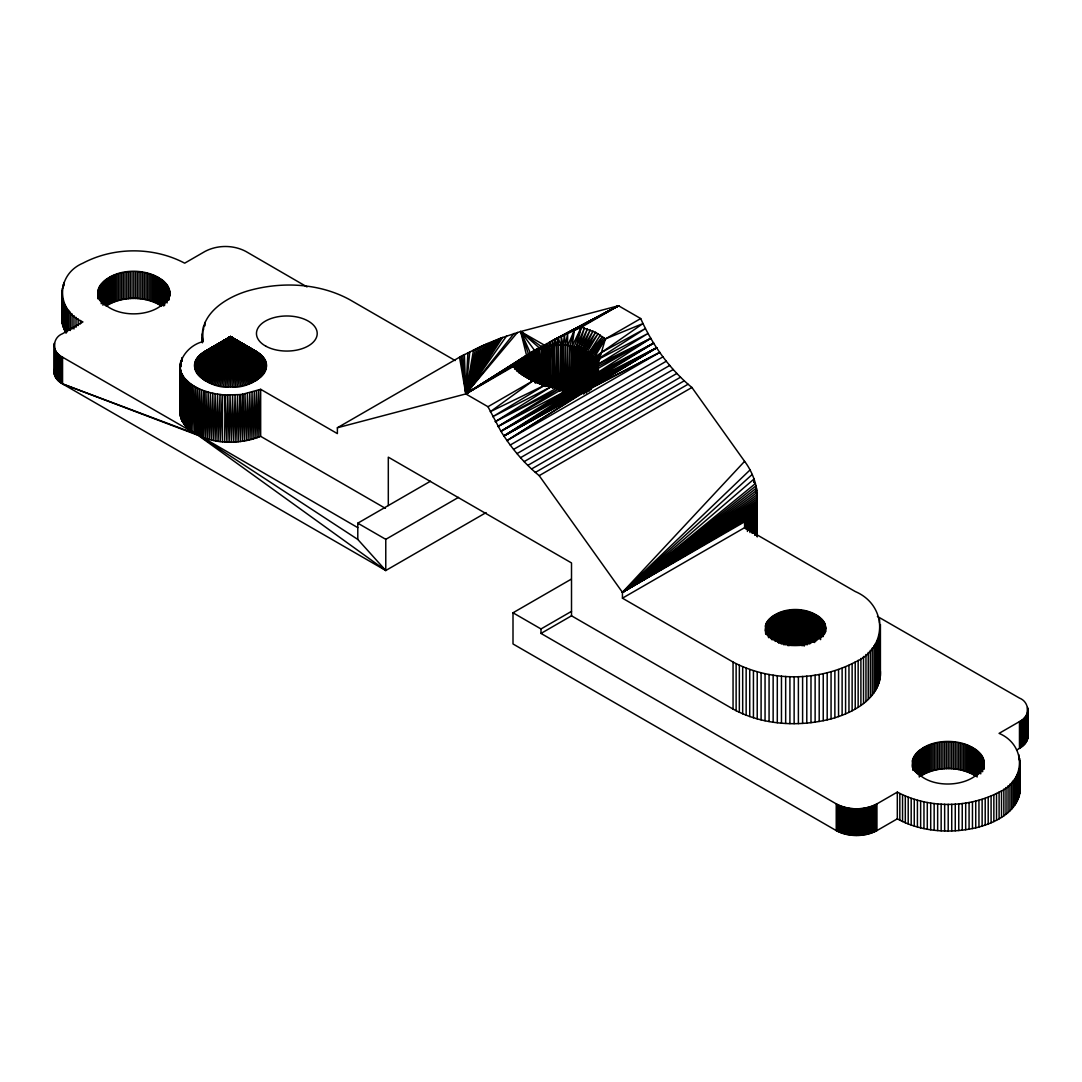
<?xml version="1.0" encoding="UTF-8"?>
<svg xmlns="http://www.w3.org/2000/svg" width="1082" height="1082" viewBox="0 0 1082 1082"><rect width="100%" height="100%" fill="white"/><g stroke="black" fill="none" stroke-linecap="round" stroke-linejoin="round"><path stroke-width="1.5" d="M385.408 508.351L260.667 436.344C236.877 445.649 206.243 444.824 186.483 427.174L186.537 380.215C171.254 366.392 186.753 345.293 203.01 341.642C197.803 313.996 227.396 296.306 250.24 290.233C282.943 281.455 319.636 283.268 349.702 299.673L455.211 360.577M222.459 441.754L222.5 394.741C209.556 393.402 196.018 389.588 186.537 380.215M230.493 386.801L230.52 336.664L255.988 351.325C283.727 367.488 249.888 390.332 230.493 386.801C211.098 390.318 177.313 367.474 205.053 351.325L230.52 336.664L257.191 352.069M242.53 441.28L242.571 394.267L260.667 389.317L337.381 433.612L337.381 427.755L461.094 356.33L481.666 346.051L500.587 338.193L520.658 331.538L618.525 305.76L640.706 318.554C652.392 344.901 669.569 369.097 691.912 387.478L744.592 461.338C757.089 477.581 765.326 508.351 744.592 521.808L622.434 592.327L622.434 598.184L733.055 662.049C770.33 681.728 817.965 681.741 855.226 662.035C887.795 648.226 887.795 605.311 855.213 591.516L744.592 527.664L622.434 598.184M558.582 389.236L558.204 337.855L618.525 305.76L581.332 327.224L555.215 339.302L534.481 350.257L520.212 359.508L513.193 366.568L465.815 393.929L337.381 427.755M203.659 437.655L203.741 390.656L201.766 436.939L357.79 527.651M562.965 390.873L563.127 345.564L564.452 334.879L565.386 345.672L565.494 392.685M180.613 366.879L180.64 361.902L180.653 366.879M224.677 441.929L225.002 394.944L222.5 394.741L220.214 441.524L220.025 394.47L218.05 441.213L217.59 394.132L215.873 440.874L215.142 393.713L213.763 440.469L212.789 393.239L211.639 440.009L210.422 392.698L209.583 439.495L208.136 392.09L207.555 438.94L205.905 391.413L205.58 438.318L203.741 390.656M567.306 392.847L567.671 333.378L565.386 345.672L564.804 392.631M560.449 390.859L561.274 336.38L618.525 305.76L574.366 330.308L567.604 345.848L566.643 392.78M571.553 395.146L572.026 346.443L574.366 330.308L569.835 346.118L568.456 392.982L500.912 431.285L487.982 406.724L465.815 393.929L459.539 357.222M597.061 378.943C610.207 337.246 523.945 333.337 524.946 371.031M753.924 482.45L753.965 479.083L622.434 592.327L539.188 475.647C523.986 463.204 511.245 447.948 500.912 431.285L564.52 391.698C579.56 399.501 598.671 387.64 597.778 370.558M569.118 393.077L569.835 346.118M54.668 368.908C52.409 375.102 57.305 381.175 62.553 383.907L194.909 433.612L195.788 387.099L196.491 434.504L197.641 388.073L198.182 435.356L385.774 570.512L486.116 512.584M562.302 390.859L563.127 345.564L561.274 336.38M573.284 393.834L574.15 346.876L581.332 327.224L595.587 332.336L605.393 338.937L642.978 323.559L594.356 357.439L591.922 387.721M570.863 395.025L572.026 346.443L581.332 327.224L576.26 347.363L574.38 394.091M307.031 286.919L245.79 251.403C233.347 244.857 217.509 244.857 205.066 251.403L184.684 263.169C153.658 246.764 113.962 246.75 82.935 263.169C55.764 274.639 55.75 310.439 82.908 321.936L62.553 333.689C51.814 337.827 51.747 353.084 62.553 357.195L191.135 431.204L192.298 384.976L192.948 432.435L193.989 386.058L194.909 433.612M575.015 394.24L576.26 347.363L584.402 328.035L578.302 347.931L576.07 394.538M186.483 427.174L185.36 378.916L185.171 425.74L184.278 377.591L184.021 424.266L183.345 376.252L183.02 422.751L182.533 374.859L182.168 421.223L181.817 373.466L181.451 419.654L181.221 372.046L180.883 418.058L180.762 370.612L180.491 416.475L180.41 369.178L180.234 414.866L180.167 364.796L180.491 416.475L182.168 421.223L186.483 427.174L187.808 381.459L187.93 428.567L189.201 382.663L189.472 429.906L190.689 383.853L191.135 431.204M578.911 393.78L580.25 348.566L587.364 328.942L578.302 347.931L576.665 394.714M572.662 393.686L574.15 346.876M458.498 497.368L385.774 539.336L385.774 570.512L357.79 539.431L199.954 436.168L201.631 389.858L201.766 436.939M228.748 386.774L230.52 336.664L258.341 352.827M570.2 394.916L572.026 346.443M580.466 394.375L582.17 349.27L590.231 329.969L580.25 348.566L577.68 395.038M97.853 291.531C102.831 321.124 163.139 321.124 169.806 292.573C163.314 263.71 100.707 263.859 97.853 294.872M64.906 304.624L64.906 331.335L62.161 323.329L62.188 315.187M877.394 616.415L1019.474 698.093C1030.199 702.245 1030.199 717.447 1019.474 721.599L999.092 733.366C1026.236 744.862 1026.236 780.595 999.105 792.119C968.052 808.524 928.356 808.552 897.316 792.119L876.947 803.872C864.532 810.418 848.653 810.472 836.237 803.872L541 633.43L541 628.953L571.512 611.344M571.174 579.208L513.003 612.791L513.003 643.966L836.237 830.584C848.653 837.184 864.532 837.116 876.947 830.584L897.316 818.831C920.985 831.842 949.698 833.708 975.734 827.838C994.818 823.24 1018.906 811.798 1020.164 789.441L1020.164 762.742M578.343 393.577L580.25 348.566M541 633.43L571.512 615.807L733.055 709.062C762.675 725.224 798.759 727.199 831.057 718.867C853.292 712.943 881.33 697.876 880.41 671.354M582.035 393.348L583.996 350.041L592.977 331.106L582.17 349.27L579.925 394.146M242.571 394.267L240.326 441.564L240.082 394.592L242.571 394.267L244.681 440.956L244.965 393.889L246.845 440.563L247.399 393.429L248.941 440.117L249.753 392.915L251.024 439.603L252.052 392.32L253.053 439.062L254.311 391.67L255.054 438.453L256.488 390.954L256.989 437.804L258.639 390.169L258.855 437.074L260.667 389.317L260.667 436.344M585.443 391.738L587.377 351.785L598.048 333.662L585.727 350.879L583.049 392.874M1016.566 749.988C1022.72 747.162 1029.969 740.872 1027.332 733.298M467.884 352.691L465.815 393.929L514.248 365.026L525.582 371.545L528.679 376.428L533.778 380.742L519.008 372.587L513.193 366.568L526.866 374.047L514.248 365.026L526.177 372.803L526.474 376.157M583.468 394.051L585.727 350.879L595.587 332.336L583.996 350.041L581.494 393.889M586.742 392.536L588.933 352.732L600.375 335.068M584.997 392.184L587.377 351.785L584.442 393.618M589.717 390.291L591.854 354.91L603.986 337.733L590.366 353.746L587.769 390.494M588.094 390.737L590.366 353.746L602.525 336.57L588.933 352.732L586.309 392.982M554.241 387.951L554.146 345.956L555.215 339.302L618.525 305.76L552.293 340.749L552.402 388.208M590.921 389.655L593.179 356.14L605.393 338.937L640.706 318.554M589.433 390.034L591.854 354.91L605.393 338.937L597.859 364.404L596.425 380.945M226.977 386.693L230.52 336.664L255.988 351.325M593.342 387.14L595.398 358.764L601.93 352.191L645.427 328.549L596.25 360.13L594.167 385.246M592.165 387.424L594.356 357.439L605.393 338.937M590.677 389.412L593.179 356.14M589 391.454L591.854 354.91M594.316 385.016L596.25 360.13L601.93 352.191M595.289 383.136L596.966 361.523L600.037 358.467L648.01 333.472L597.859 364.404L596.628 381.554M593.139 387.41L595.398 358.764L592.977 387.194M595.763 380.201L595.492 383.569L595.763 380.201L656.598 347.795L590.921 387.87L659.736 352.394L507.025 440.563L581.818 393.131L503.887 435.965L570.376 393.429L500.912 431.285L566.454 392.414M595.993 381.432L597.494 362.943L600.037 358.467M592.125 386.545L656.598 347.795L596.385 378.416L596.101 381.757L596.385 378.416L653.623 343.116L597.602 372.587L650.742 338.341L597.859 364.404M595.181 383.339L596.966 361.523L595.1 383.15M596.466 381.554L596.885 376.522L653.623 343.116L597.291 374.602M595.952 381.27L597.494 362.943M597.048 378.443L597.886 368.529L650.742 338.341L597.9 366.473L596.615 381.419M597.007 377.956L597.886 368.529M596.087 381.784L596.385 378.416M469.737 351.758L465.815 393.929L517.764 361.51L524.635 366.365L525.122 372.289M225.245 386.572L230.52 336.664L259.423 353.638M912.356 760.7C915.494 791.253 976.005 791.267 984.147 763.757C979.616 733.096 911.26 733.758 912.356 767.381M223.487 386.409L230.52 336.664L253.364 349.959M765.407 625.856C769.18 651.54 817.816 651.851 825.715 628.412C820.643 602.512 766.665 603.107 765.258 630.914M530.058 379.39L528.273 357.533L526.488 355.139L520.658 331.538L544.097 344.969L544.679 385.003M473.591 349.851L465.815 393.929L518.927 360.536L524.973 363.768L525.825 373.763L524.973 363.768L520.212 359.508L465.815 393.929L461.094 356.33M221.756 386.179L230.52 336.664L260.424 354.477M220.065 385.909L230.52 336.664L261.384 355.342M475.566 348.918L465.815 393.929L523.147 357.398L526.569 359.954L527.935 376.725M218.388 385.598L230.52 336.664L262.277 356.235M477.581 347.971L465.815 393.929L517.48 332.431M216.752 385.219L230.52 336.664L244.748 345.537M479.61 346.997L465.815 393.929L514.099 333.432M535.32 381.703L527.056 377.699L536.942 382.595L524.161 376.13L546.396 386.125L545.558 347.606L546.748 343.603L549.778 346.619L551.117 386.747M215.129 384.813L230.52 336.664L263.075 357.141M481.666 346.051L465.815 393.929L462.69 355.451M213.56 384.353L230.52 336.664L263.765 358.074M483.776 345.117L465.815 393.929L464.381 354.544M212.004 383.84L230.52 336.664L243.247 344.942M485.872 344.198L465.815 393.929L506.606 335.947M210.517 383.285L230.52 336.664L264.414 359.021M487.982 343.278L465.815 393.929L502.657 337.408M209.083 382.717L230.52 336.664L264.968 359.995M490.105 342.412L465.815 393.929L500.587 338.193M207.676 382.095L230.52 336.664L235.66 340.194M492.215 341.52L465.815 393.929L498.532 338.977M494.339 340.641L465.815 393.929L496.435 339.802M206.351 381.419L230.52 336.664L265.428 360.969M205.066 380.729L230.52 336.664L265.82 361.97M203.849 379.971L230.52 336.664L235.524 340.357M202.686 379.214L230.52 336.664L266.104 362.97M201.604 378.402L230.52 336.664L266.334 363.971M200.603 377.564L230.52 336.664L266.456 365.013M199.656 376.712L230.52 336.664L235.376 340.587M198.777 375.819L230.52 336.664L266.51 366.014M197.979 374.913L230.52 336.664L266.47 367.041M197.262 373.966L230.52 336.664L266.334 368.069M196.613 373.033L230.52 336.664L232.833 338.774M744.592 461.338L622.434 592.327L749.975 517.521L749.975 532.533M196.072 372.046L230.52 336.664L266.104 369.07M195.599 371.072L230.52 336.664L265.82 370.071M749.975 470.007L622.434 592.327L751.111 516.236L751.111 531.316M195.206 370.071L230.52 336.664L265.415 371.058M194.922 369.07L230.52 336.664L264.968 372.046M752.152 474.511L622.434 592.327L752.152 514.829L752.152 533.385M194.679 368.056L230.52 336.664L232.711 338.964M194.557 367.041L230.52 336.664L264.414 373.033M755.385 483.573L622.434 592.327L753.113 513.341L753.113 533.101M194.517 366.027L230.52 336.664L263.765 373.966M225.665 340.587L230.52 336.664L263.048 374.899M194.557 364.999L230.52 336.664L262.263 375.819M194.706 363.971L230.52 336.664L261.384 376.712M756.778 490.308L622.434 592.327L753.965 511.759L753.965 533.358M194.909 362.97L230.52 336.664L260.464 377.564M225.502 340.357L230.52 336.664L259.423 378.402M195.206 361.97L230.52 336.664L258.327 379.2M757.238 496.773L622.434 592.327L754.709 510.136L754.709 535.265M195.599 360.969L230.52 336.664L257.191 379.971M757.197 498.843L622.434 592.327L755.953 485.859L755.953 492.54M220.268 343.711L222.824 341.953M225.394 340.194L230.52 336.664L255.947 380.715M161.637 279.372L161.637 306.071C145.204 295.819 122.415 295.792 105.995 306.084L105.995 279.386M757.035 500.898L622.434 592.327L756.426 488.104L756.426 491.471M196.072 359.995L230.52 336.664L254.689 381.419M196.64 359.021L230.52 336.664L253.337 382.081M976.018 749.542L976.018 776.254C959.572 765.988 936.809 765.988 920.363 776.254L920.363 749.542M214.966 346.795L219.213 344.022M223.447 341.263L230.52 336.664L251.957 382.717M197.249 358.061L230.52 336.664L250.51 383.312M197.979 357.141L230.52 336.664L249.022 383.84M507.025 440.563L583.536 392.563M495.299 421.642L551.238 386.639L557.284 387.829L564.52 391.698L498.018 426.511L558.975 388.938L495.299 421.642L557.284 387.829L545.233 384.935L490.268 411.728L533.467 380.472L544.963 385.49M198.79 356.235L230.52 336.664L247.494 384.353M580.006 393.537L503.887 435.965L572.337 393.74M199.656 355.342L230.52 336.664L245.885 384.8M578.153 393.807L503.887 435.965L574.312 393.889M200.589 354.49L230.52 336.664L244.275 385.219M593.207 385.124L656.598 347.795L595.019 381.932M201.604 353.638L230.52 336.664L242.652 385.598M202.699 352.84L230.52 336.664L240.961 385.909M498.018 426.511L560.774 389.953M503.887 435.965L576.246 393.929M203.849 352.069L230.52 336.664L239.244 386.166M487.982 406.724L533.467 380.472L543.002 384.922M357.79 539.431L357.79 523.174L430.487 481.206M510.231 445.04L662.955 356.857M513.571 449.409L666.296 361.239M516.993 453.615L669.717 365.445M520.523 457.7L673.234 369.517M524.121 461.635L676.845 373.466M527.813 465.382L680.524 377.212M531.56 468.979L684.27 380.81M535.347 472.415L688.057 384.245M539.188 475.647L691.912 387.478M594.153 383.583L656.598 347.795M205.053 351.325L230.52 336.664L237.54 386.409M550.562 386.856L549.494 342.183L618.525 305.76M589.622 389.047L659.736 352.394M210.544 348.742L230.52 336.664L235.795 386.572M555.052 387.64L551.238 386.639L492.702 416.719L545.233 384.935L550.63 387.031M527.84 376.577L526.569 359.954L524.77 356.289L528.273 357.533L529.882 379.16M249.022 348.201L250.51 348.756M62.553 357.195L62.553 383.907L198.182 435.356L199.588 388.993L199.954 436.168M526.488 355.139L529.314 356.37L531.113 379.593M530.951 379.782L529.314 356.37L520.658 331.538L539.079 347.674L541.609 348.864L543.475 385.422M539.039 383.488L527.056 377.699M542.407 384.922L533.467 380.472L539.107 383.461M533.778 380.742L521.47 374.413L532.33 379.741L519.008 372.587L530.978 378.673L516.79 370.68L529.761 377.577L514.856 368.664L527.705 375.265L513.193 366.568M514.856 368.664L528.679 376.428M545.233 386.517L543.543 348.201L520.658 331.538L534.481 350.257L536.253 351.258L538.187 383.231M520.212 359.508L525.379 362.47L526.528 375.752L525.379 362.47L521.619 358.467L525.92 361.199L527.177 376.225M357.79 523.174L385.774 539.336M513.003 612.791L541 628.953M62.553 383.907L385.774 570.512M528.341 353.976L530.478 355.248L532.303 380.255M515.776 363.336L525.122 370.26L525.582 371.545L515.776 363.336L524.838 368.976L525.406 373.601L524.756 365.067L518.927 360.536L524.635 366.365M524.648 367.664L516.709 362.443L524.838 368.976L524.648 367.664L517.764 361.51M238.216 341.953L240.786 343.711M524.77 356.289L527.34 358.737L528.909 378.605M520.658 331.538L530.275 352.759L531.762 354.179L533.575 380.959M523.147 357.398L525.92 361.199L527.123 376.347M549.494 342.183L551.928 346.254L552.983 388.113M544.097 344.969L545.558 347.606L547.451 385.882M552.293 340.749L554.146 345.956L555.431 387.802M539.079 347.674L541.812 384.989M546.748 343.603L547.641 347.079L549.304 387.126M555.215 339.302L556.378 345.726L557.352 389.317M1019.839 785.383L1020.164 789.441M534.481 350.257L536.658 382.365M524.756 365.067L525.46 373.425M530.275 352.759L532.101 380.431M525.379 362.47L526.298 374.088M535.333 383.217L533.155 353.165L532.33 351.528L534.643 352.191L536.347 382.555M527.34 358.737L528.8 378.768M234.064 386.693L230.52 336.664L232.292 386.774M528.273 357.533L529.761 379.336M540.148 384.002L537.97 350.406L536.74 348.972L537.822 382.866M534.927 381.73L533.155 353.165L534.643 381.419M531.762 354.179L533.345 381.148M539.729 383.596L537.97 350.406L539.377 383.772M539.742 349.594L541.27 382.893M542.975 383.921L541.555 346.348M545.558 347.606L546.937 386.017M547.641 347.079L548.763 387.248M554.146 345.956L554.836 387.87M558.61 345.591L559.232 390.886M753.992 482.396L753.965 479.083L753.965 482.423M563.127 345.564L563.627 392.577M556.703 389.358L556.378 345.726L558.204 337.855L560.868 345.537L561.098 390.845M180.356 363.349L180.356 366.69M1027.859 709.021L1027.859 737.369M1027.738 708.223L1027.738 738.167M1027.575 707.398L1027.575 738.992M1027.332 713.092L1027.332 739.79M1027.021 713.877L1027.021 740.575M1026.642 714.661L1026.642 741.373M1026.209 715.445L1026.209 742.157M1025.682 716.203L1025.682 742.901M1025.114 716.947L1025.114 743.659M1024.478 717.664L1024.478 744.375M1023.788 718.38L1023.788 745.079M1023.058 719.084L1023.058 745.782M1022.219 719.746L1022.219 746.458M1021.327 720.382L1021.327 747.094M1020.407 721.004L1020.407 747.716M1020.083 760.687L1020.083 791.483M1019.839 758.671L1019.839 793.512M1019.474 721.599L1019.474 748.298M1019.406 768.842L1019.406 795.541M1018.798 754.641L1018.798 759.645M1018.798 770.83L1018.798 797.542M1018.027 772.832L1018.027 799.544M1017.066 774.793L1017.066 801.505M1015.984 776.741L1015.984 803.439M1014.686 778.634L1014.686 805.346M1013.266 780.501L1013.266 807.199M1011.67 782.327L1011.67 809.038M1009.939 784.112L1009.939 810.81M1008.045 785.83L1008.045 812.541M1006.017 787.507L1006.017 814.205M1003.839 789.089L1003.839 815.801M1001.513 790.644L1001.513 817.343M999.105 792.119L999.105 818.831M996.522 793.525L996.522 820.224M993.858 794.851L993.858 821.563M991.085 796.122L991.085 822.82M988.204 797.299L988.204 823.997M985.202 798.394L985.202 825.093M984.147 761.714L984.147 765.055M984.011 760.687L984.011 769.032M983.781 759.699L983.781 769.126M983.497 758.685L983.497 768.693M983.105 757.684L983.105 769.37M982.645 756.71L982.645 771.723M982.091 755.736L982.091 770.749M982.131 799.382L982.131 826.093M981.442 754.79L981.442 771.48M980.752 753.856L980.752 773.887M979.927 752.937L979.927 772.967M979.061 752.058L979.061 773.752M978.953 800.301L978.953 827.013M978.114 751.178L978.114 774.55M977.1 750.353L977.1 777.065M975.734 801.126L975.734 827.838M974.868 748.785L974.868 775.496M973.638 748.054L973.638 774.766M972.461 801.87L972.461 828.569M972.353 747.337L972.353 774.049M971.041 746.675L971.041 773.373M969.634 746.039L969.634 772.751M969.08 802.506L969.08 829.204M968.201 745.457L968.201 772.169M966.699 744.916L966.699 771.628M965.685 803.06L965.685 829.759M965.171 744.416L965.171 771.114M963.602 743.956L963.602 770.654M962.236 803.493L962.236 830.192M961.952 743.537L961.952 770.249M960.329 743.172L960.329 769.87M958.638 742.847L958.638 769.559M958.76 803.858L958.76 830.557M956.948 742.577L956.948 769.288M955.257 804.088L955.257 830.8M955.217 742.36L955.217 769.059M953.472 742.184L953.472 768.896M951.714 742.049L951.714 768.761M951.741 804.237L951.741 830.949M949.969 741.982L949.969 768.68M948.197 741.968L948.197 768.68M948.197 804.291L948.197 830.99M946.425 741.982L946.425 768.68M944.654 742.063L944.654 768.761M944.654 804.237L944.654 830.949M942.895 742.184L942.895 768.883M941.164 742.36L941.164 769.059M941.151 804.102L941.151 830.814M939.433 742.577L939.433 769.288M937.742 742.847L937.742 769.559M937.648 803.845L937.648 830.543M936.079 743.172L936.079 769.884M934.415 743.523L934.415 770.235M934.158 803.507L934.158 830.205M932.819 743.956L932.819 770.654M931.21 744.416L931.21 771.114M930.709 803.06L930.709 829.759M929.681 744.916L929.681 771.628M928.194 745.471L928.194 772.183M927.288 802.519L927.288 829.218M926.76 746.039L926.76 772.751M925.353 746.675L925.353 773.373M924.028 747.337L924.028 774.049M923.96 801.87L923.96 828.569M922.743 748.027L922.743 774.739M921.526 748.785L921.526 775.496M920.647 801.126L920.647 827.838M919.281 750.353L919.281 777.065M918.266 751.206L918.266 774.577M917.414 800.315L917.414 827.027M917.333 752.058L917.333 773.752M916.454 752.937L916.454 772.967M915.656 753.856L915.656 772.223M914.926 754.776L914.926 771.466M914.317 755.736L914.317 770.763M914.249 799.382L914.249 826.093M913.749 756.71L913.749 770.059M913.276 757.684L913.276 769.37M912.883 758.685L912.883 770.37M912.586 759.686L912.586 766.354M911.193 798.381L911.193 825.079M908.204 797.285L908.204 823.984M905.309 796.109L905.309 822.82M902.55 794.864L902.55 821.563M899.832 793.539L899.832 820.237M897.316 792.119L897.316 818.831M880.41 624.341L880.41 676.25M880.112 631.658L880.112 678.685M879.585 619.459L879.585 622.813M879.585 634.079L879.585 681.105M878.841 636.5L878.841 683.526M877.935 638.894L877.935 685.907M876.785 641.247L876.785 688.26M876.947 803.872L876.947 830.584M875.92 804.426L875.92 831.138M875.473 643.587L875.473 690.6M874.811 804.967L874.811 831.679M873.958 645.859L873.958 692.886M873.742 805.481L873.742 832.18M872.579 805.955L872.579 832.667M872.214 648.091L872.214 695.117M871.362 806.388L871.362 833.086M870.32 650.296L870.32 697.308M870.131 806.78L870.131 833.492M868.887 807.145L868.887 833.857M868.237 652.405L868.237 699.432M867.588 807.47L867.588 834.181M866.29 807.781L866.29 834.493M865.965 654.475L865.965 701.501M864.924 808.024L864.924 834.736M863.517 656.476L863.517 703.489M863.558 808.254L863.558 834.952M862.192 808.43L862.192 835.128M860.907 658.424L860.907 705.45M860.812 808.565L860.812 835.277M859.379 808.66L859.379 835.372M858.148 660.263L858.148 707.276M857.999 808.727L857.999 835.439M856.579 808.754L856.579 835.466M855.226 662.035L855.226 709.048M855.145 808.727L855.145 835.439M853.739 808.673L853.739 835.385M852.346 808.565L852.346 835.277M852.129 663.726L852.129 710.752M850.952 808.43L850.952 835.128M849.586 808.254L849.586 834.952M848.964 665.322L848.964 712.348M848.207 808.038L848.207 834.749M846.868 807.781L846.868 834.493M845.583 666.837L845.583 713.849M845.542 807.483L845.542 834.195M844.258 807.145L844.258 833.857M843 806.793L843 833.505M842.121 668.243L842.121 715.256M841.769 806.388L841.769 833.099M840.592 805.941L840.592 832.653M839.416 805.481L839.416 832.18M838.55 669.542L838.55 716.568M838.293 804.967L838.293 831.679M837.238 804.426L837.238 831.138M836.237 803.872L836.237 830.584M834.871 670.759L834.871 717.772M831.057 671.854L831.057 718.867M827.189 672.855L827.189 719.882M825.688 626.708L825.715 631.766M825.404 624.99L825.404 631.699M825.133 624.165L825.133 630.86M824.809 623.313L824.809 633.376M824.443 622.488L824.443 634.228M823.957 621.677L823.957 633.403M823.429 620.865L823.429 635.946M823.24 673.734L823.24 720.747M822.82 620.094L822.82 636.852M822.144 619.337L822.144 636.081M821.427 618.593L821.427 637.028M820.616 617.863L820.616 639.638M819.791 617.173L819.791 638.948M819.196 674.492L819.196 721.518M818.844 616.483L818.844 638.272M817.897 615.834L817.897 639.3M816.856 615.212L816.856 640.355M815.787 614.63L815.787 641.437M815.125 675.154L815.125 722.167M814.651 614.062L814.651 642.546M813.515 613.548L813.515 642.032M812.298 613.048L812.298 641.545M811.054 612.601L811.054 642.762M810.986 675.682L810.986 722.695M809.742 612.169L809.742 644.006M808.43 611.79L808.43 643.614M807.077 611.438L807.077 644.94M806.793 676.101L806.793 723.128M805.671 611.114L805.671 644.629M804.291 610.857L804.291 646.049M802.844 610.627L802.844 645.819M802.601 676.412L802.601 723.425M801.383 610.451L801.383 645.629M799.936 610.289L799.936 645.481M798.448 610.18L798.448 645.372M798.381 676.588L798.381 723.601M796.961 610.126L796.961 645.318M795.5 610.099L795.5 645.291M794.134 676.642L794.134 723.669M794.012 610.113L794.012 645.305M792.538 610.18L792.538 645.372M791.05 610.289L791.05 645.481M789.914 676.588L789.914 723.601M789.589 610.437L789.589 645.616M788.142 610.627L788.142 645.819M786.722 610.843L786.722 644.358M785.667 676.412L785.667 723.425M785.316 611.114L785.316 644.629M783.95 611.438L783.95 644.94M782.57 611.79L782.57 643.614M781.461 676.101L781.461 723.128M781.245 612.169L781.245 644.006M779.96 612.588L779.96 642.749M778.675 613.048L778.675 643.208M777.498 613.535L777.498 642.018M777.295 675.695L777.295 722.708M776.321 614.076L776.321 640.882M775.199 614.63L775.199 641.437M774.117 615.212L774.117 640.341M773.103 615.834L773.103 639.3M773.143 675.154L773.143 722.167M772.142 616.483L772.142 639.949M771.209 617.173L771.209 638.948M770.357 617.849L770.357 637.961M769.559 618.593L769.559 637.028M769.072 674.492L769.072 721.518M768.842 619.337L768.842 637.758M768.166 620.094L768.166 636.852M767.584 620.879L767.584 634.282M767.03 621.677L767.03 635.08M766.543 622.488L766.543 634.228M766.178 623.313L766.178 633.376M765.826 624.152L765.853 634.309M765.583 624.99L765.583 633.47M765.055 673.734L765.055 720.747M761.092 672.855L761.092 719.868M757.238 536.942L757.197 494.663L622.434 592.327L755.385 508.405L755.385 534.684M757.224 671.868L757.224 718.881M757.035 536.131L757.035 492.499L622.434 592.327L755.953 506.619L755.953 534.846M756.778 534.251L756.778 502.86L622.434 592.327L756.426 504.767L756.426 535.022M753.437 670.759L753.437 717.772M749.731 669.555L749.731 716.582M748.744 518.724L748.744 530.356M747.432 519.86L747.432 531.451M746.066 520.861L746.066 529.139M746.147 668.243L746.147 715.256M744.592 521.808L744.592 527.664M742.685 666.837L742.685 713.849M739.344 665.322L739.344 712.348M736.125 663.726L736.125 710.752M733.055 662.049L733.055 709.062M571.512 615.807L571.512 562.938L388.303 457.159L388.303 505.565M205.025 322.382L205.025 325.736M203.578 326.169L203.578 329.537M202.659 330.024L202.659 341.777M202.375 337.773L202.375 342.818M202.253 333.892L202.253 342.291M169.766 291.531L169.766 296.536M169.644 290.517L169.644 295.535M169.401 289.516L169.401 296.184M169.117 288.502L169.117 299.944M168.724 287.501L168.724 299.187M168.251 286.527L168.251 299.876M167.71 285.553L167.71 300.58M167.061 284.607L167.061 302.974M166.358 283.673L166.358 302.027M165.546 282.754L165.546 302.784M164.667 281.875L164.667 305.246M163.761 281.009L163.761 306.057M162.719 280.184L162.719 305.219M160.474 278.601L160.474 305.313M159.243 277.858L159.243 304.569M157.972 277.154L157.972 303.866M156.647 276.492L156.647 303.19M155.24 275.869L155.24 302.568M153.82 275.274L153.82 301.986M152.319 274.733L152.319 301.445M150.79 274.233L150.79 300.931M149.194 273.76L149.194 300.471M147.571 273.367L147.571 300.066M145.948 272.989L145.948 299.687M144.258 272.664L144.258 299.376M142.567 272.394L142.567 299.105M140.836 272.177L140.836 298.875M139.078 272.015L139.078 298.713M137.346 271.88L137.346 298.591M135.575 271.798L135.575 298.51M133.803 271.785L133.803 298.497M132.031 271.798L132.031 298.51M130.259 271.88L130.259 298.591M128.528 272.015L128.528 298.713M126.783 272.177L126.783 298.875M125.052 272.394L125.052 299.105M123.362 272.664L123.362 299.376M121.671 272.989L121.671 299.687M120.048 273.367L120.048 300.066M118.411 273.76L118.411 300.471M116.829 274.233L116.829 300.931M115.301 274.733L115.301 301.445M113.799 275.274L113.799 301.986M112.366 275.869L112.366 302.568M110.986 276.505L110.986 303.203M109.647 277.154L109.647 303.866M108.376 277.858L108.376 304.569M107.132 278.601L107.132 305.313M104.9 280.184L104.9 305.219M103.858 281.009L103.858 304.38M102.939 281.875L102.939 305.246M102.073 282.754L102.073 302.784M101.248 283.673L101.248 303.704M100.558 284.607L100.558 301.296M99.909 285.553L99.909 300.58M99.355 286.527L99.355 299.876M98.895 287.501L98.895 297.523M98.503 288.502L98.503 298.51M98.219 289.516L98.219 297.861M97.975 290.517L97.975 298.875M80.46 320.475L80.46 323.816M78.161 318.906L78.161 325.587M76.011 317.31L76.011 327.332M73.968 315.646L73.968 328.996M72.075 313.915L72.075 328.942M70.33 312.157L70.33 330.51M68.721 310.331L68.721 330.362M67.314 308.465L67.314 331.822M66.029 306.544L66.029 333.256M63.973 282.456L63.973 285.797M63.973 302.649L63.973 329.361M63.216 284.444L63.216 287.785M63.202 300.661L63.202 327.359M62.607 298.646L62.607 325.357M62.188 288.475L62.161 323.329M61.917 290.517L61.917 321.313M61.836 292.559L61.836 319.258M61.593 356.614L61.593 383.326M60.66 356.005L60.66 382.717M59.781 355.356L59.781 382.068M58.969 354.68L58.969 381.391M58.198 354.003L58.198 380.702M57.495 353.287L57.495 379.998M56.886 352.57L56.886 379.268M56.305 351.826L56.305 378.524M55.791 351.055L55.791 377.767M55.344 350.284L55.344 376.996M54.979 349.486L54.979 376.184M54.668 348.702L54.668 375.4M54.425 343.008L54.425 374.602M54.249 343.819L54.249 373.79M181.059 360.468L181.032 365.432L181.059 360.468M182.263 357.642L182.249 360.928L182.263 357.642M227.518 395.052L226.909 442.051L225.002 394.944L240.082 394.592L238.108 441.794L237.58 394.822L235.89 441.97L235.092 394.984L233.658 442.065L232.576 395.079L231.386 442.119L230.047 395.106L229.154 442.119L227.518 395.052M266.037 346.308A30.377 17.542 0 0 0 316.404 337.53A30.377 17.542 0 0 0 278.06 316.728A30.377 17.542 0 0 0 266.037 346.308"/></g></svg>
